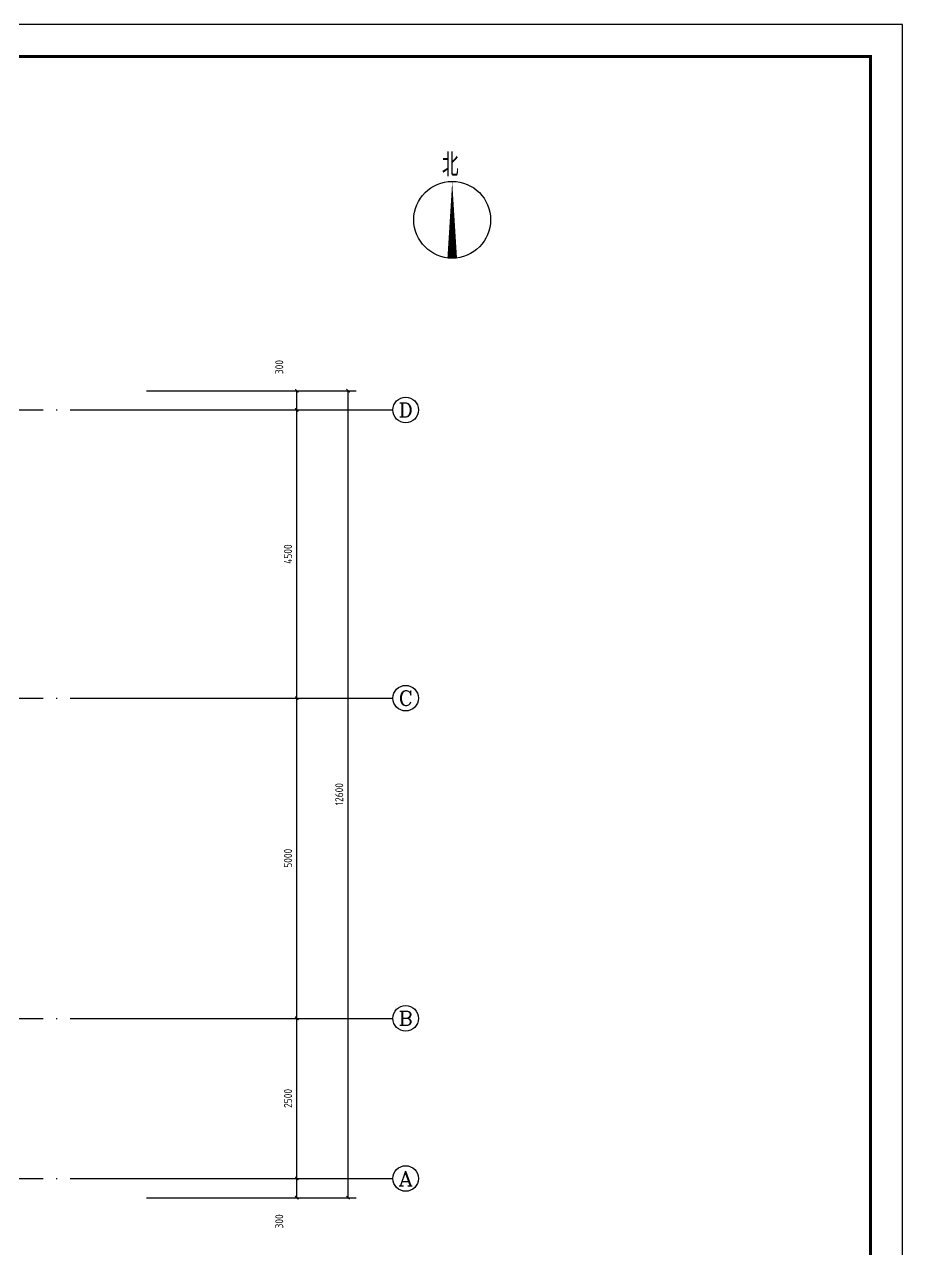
# Model space of a CAD drawing. Extents: x 5136380 to 5447195, y -425726 to -253846.
# Drawn here: x 5239054 to 5252766, y -390803 to -371675 of the extents above; entities that cross this region are included whole.
import ezdxf
from ezdxf.enums import TextEntityAlignment as Align

# ---------------------------------------------------------------- set-up
doc = ezdxf.new("R2010")
doc.units = 0
doc.header["$LTSCALE"] = 1000
doc.header["$MEASUREMENT"] = 0
doc.linetypes.add('DOTE', pattern=[2.42, 2, -0.2, 0.02, -0.2])
doc.layers.get('0').update_dxf_attribs({"linetype": 'CONTINUOUS'})
doc.layers.get('Defpoints').update_dxf_attribs({"linetype": 'CONTINUOUS'})
for name, color, linetype in [('AXIS', 3, 'CONTINUOUS'), ('AXIS_TEXT', 7, 'CONTINUOUS'), ('DIM_SYMB', 3, 'CONTINUOUS'), ('DOTE', 252, 'CONTINUOUS'), ('PUB_TEXT', 7, 'CONTINUOUS'), ('PUB_TITLE', 4, 'CONTINUOUS')]:
    doc.layers.add(name, color=color, linetype=linetype)
doc.styles.add('_TCH_AXIS', font='COMPLEX', dxfattribs={"bigfont": 'GBCBIG'})
doc.styles.add('_TCH_DIM', font='SIMPLEX', dxfattribs={"bigfont": 'GBCBIG'})
doc.styles.add('COMPLEX', font='COMPLEX')
doc.styles.add('sceie', font='sceie.shx', dxfattribs={"bigfont": 'sceic.shx'})
doc.dimstyles.new('副本 STANDARD', dxfattribs={"dimscale": 50, "dimtxt": 2.5, "dimasz": 1, "dimexe": 2.5, "dimexo": 3, "dimgap": 1.5, "dimtad": 1, "dimdec": 0, "dimzin": 0, "dimdsep": 46, "dimtxsty": 'sceie', "dimblk": 'ARCHTICK', "dimcen": 0.09, "dimadec": 0, "dimazin": 0, "dimtfac": 1, "dimtdec": 0, "dimtix": 1, "dimtmove": 2, "dimatfit": 3, "dimfxl": 0, "dimtolj": 1, "dimtzin": 0, "dimarcsym": 0})

# ---------------------------------------------------------------- blocks, each defined once
blk = doc.blocks.new('_ArchTick')
at = {"color": 0, "linetype": 'ByBlock', "const_width": 0.4}
blk.add_lwpolyline([(-0.5, -0.5), (0.5, 0.5)], dxfattribs=at)
blk = doc.blocks.new('*D140')
at = {"color": 0, "lineweight": -2, "transparency": 16777216}
for p, q in [((5240957, -389694), (5243432, -389694)), ((5243307, -389994), (5243307, -389694)), ((5240957, -389994), (5243432, -389994))]:
    blk.add_line(p, q, dxfattribs=at)
at = {"layer": 'Defpoints', "color": 0, "transparency": 16777216}
for p in [(5240807, -389694), (5243307, -389694), (5240807, -389994)]:
    blk.add_point(p, dxfattribs=at)
at = {"color": 0, "lineweight": -2, "transparency": 16777216, "xscale": 50, "yscale": 50, "zscale": 50}
for p, rotation in [((5243307, -389694), 90), ((5243307, -389994), 270)]:
    blk.add_blockref('_ArchTick', p, dxfattribs=dict(at, rotation=rotation))
at = {"color": 0, "transparency": 16777216, "insert": (5243032, -390364), "char_height": 125, "attachment_point": 5, "rotation": 90, "style": 'sceie'}
blk.add_mtext('\\A1;300', dxfattribs=at)
blk = doc.blocks.new('*D141')
at = {"color": 0, "lineweight": -2, "transparency": 16777216}
for p, q in [((5240957, -387194), (5243432, -387194)), ((5243307, -389694), (5243307, -387194)), ((5240957, -389694), (5243432, -389694))]:
    blk.add_line(p, q, dxfattribs=at)
at = {"layer": 'Defpoints', "color": 0, "transparency": 16777216}
for p in [(5240807, -387194), (5243307, -387194), (5240807, -389694)]:
    blk.add_point(p, dxfattribs=at)
at = {"color": 0, "lineweight": -2, "transparency": 16777216, "xscale": 50, "yscale": 50, "zscale": 50}
for p, rotation in [((5243307, -387194), 90), ((5243307, -389694), 270)]:
    blk.add_blockref('_ArchTick', p, dxfattribs=dict(at, rotation=rotation))
at = {"color": 0, "transparency": 16777216, "insert": (5243169, -388444), "char_height": 125, "attachment_point": 5, "rotation": 90, "style": 'sceie'}
blk.add_mtext('\\A1;2500', dxfattribs=at)
blk = doc.blocks.new('*D142')
at = {"color": 0, "lineweight": -2, "transparency": 16777216}
for p, q in [((5240957, -382194), (5243432, -382194)), ((5243307, -387194), (5243307, -382194)), ((5240957, -387194), (5243432, -387194))]:
    blk.add_line(p, q, dxfattribs=at)
at = {"layer": 'Defpoints', "color": 0, "transparency": 16777216}
for p in [(5240807, -382194), (5243307, -382194), (5240807, -387194)]:
    blk.add_point(p, dxfattribs=at)
at = {"color": 0, "lineweight": -2, "transparency": 16777216, "xscale": 50, "yscale": 50, "zscale": 50}
for p, rotation in [((5243307, -382194), 90), ((5243307, -387194), 270)]:
    blk.add_blockref('_ArchTick', p, dxfattribs=dict(at, rotation=rotation))
at = {"color": 0, "transparency": 16777216, "insert": (5243169, -384694), "char_height": 125, "attachment_point": 5, "rotation": 90, "style": 'sceie'}
blk.add_mtext('\\A1;5000', dxfattribs=at)
blk = doc.blocks.new('*D143')
at = {"color": 0, "lineweight": -2, "transparency": 16777216}
for p, q in [((5240957, -377694), (5243432, -377694)), ((5243307, -382194), (5243307, -377694)), ((5240957, -382194), (5243432, -382194))]:
    blk.add_line(p, q, dxfattribs=at)
at = {"layer": 'Defpoints', "color": 0, "transparency": 16777216}
for p in [(5240807, -377694), (5243307, -377694), (5240807, -382194)]:
    blk.add_point(p, dxfattribs=at)
at = {"color": 0, "lineweight": -2, "transparency": 16777216, "xscale": 50, "yscale": 50, "zscale": 50}
for p, rotation in [((5243307, -377694), 90), ((5243307, -382194), 270)]:
    blk.add_blockref('_ArchTick', p, dxfattribs=dict(at, rotation=rotation))
at = {"color": 0, "transparency": 16777216, "insert": (5243169, -379944), "char_height": 125, "attachment_point": 5, "rotation": 90, "style": 'sceie'}
blk.add_mtext('\\A1;4500', dxfattribs=at)
blk = doc.blocks.new('*D144')
at = {"color": 0, "lineweight": -2, "transparency": 16777216}
for p, q in [((5240957, -377394), (5243432, -377394)), ((5243307, -377694), (5243307, -377394)), ((5240957, -377694), (5243432, -377694))]:
    blk.add_line(p, q, dxfattribs=at)
at = {"layer": 'Defpoints', "color": 0, "transparency": 16777216}
for p in [(5240807, -377394), (5243307, -377394), (5240807, -377694)]:
    blk.add_point(p, dxfattribs=at)
at = {"color": 0, "lineweight": -2, "transparency": 16777216, "xscale": 50, "yscale": 50, "zscale": 50}
for p, rotation in [((5243307, -377394), 90), ((5243307, -377694), 270)]:
    blk.add_blockref('_ArchTick', p, dxfattribs=dict(at, rotation=rotation))
at = {"color": 0, "transparency": 16777216, "insert": (5243032, -377024), "char_height": 125, "attachment_point": 5, "rotation": 90, "style": 'sceie'}
blk.add_mtext('\\A1;300', dxfattribs=at)
blk = doc.blocks.new('*D145')
at = {"color": 0, "lineweight": -2, "transparency": 16777216}
for p, q in [((5240957, -377394), (5244232, -377394)), ((5244107, -389994), (5244107, -377394)), ((5240957, -389994), (5244232, -389994))]:
    blk.add_line(p, q, dxfattribs=at)
at = {"layer": 'Defpoints', "color": 0, "transparency": 16777216}
for p in [(5240807, -377394), (5244107, -377394), (5240807, -389994)]:
    blk.add_point(p, dxfattribs=at)
at = {"color": 0, "lineweight": -2, "transparency": 16777216, "xscale": 50, "yscale": 50, "zscale": 50}
for p, rotation in [((5244107, -377394), 90), ((5244107, -389994), 270)]:
    blk.add_blockref('_ArchTick', p, dxfattribs=dict(at, rotation=rotation))
at = {"color": 0, "transparency": 16777216, "insert": (5243969, -383694), "char_height": 125, "attachment_point": 5, "rotation": 90, "style": 'sceie'}
blk.add_mtext('\\A1;12600', dxfattribs=at)
blk = doc.blocks.new('_AXISO')
blk.add_circle((0, 0), 0.5)
at = {"layer": 'AXIS_TEXT', "style": 'COMPLEX', "width": 1.041667}
blk.add_attdef('A', text='', height=0.56, dxfattribs=at).set_placement((-0.25, -0.28), (0.25, -0.28), align=Align.FIT)

msp = doc.modelspace()

# ---------------------------------------------------------------- linework, layer by layer
at = {"layer": 'AXIS', "color": 0}
for p, q in [((5240806.7, -377694.3), (5244806.7, -377694.3)), ((5240806.7, -382194.3), (5244806.7, -382194.3)), ((5240806.7, -387194.3), (5244806.7, -387194.3)), ((5240806.7, -389694.3), (5244806.7, -389694.3))]:
    msp.add_line(p, q, dxfattribs=at)
at = {"layer": 'DIM_SYMB'}
msp.add_lwpolyline([(5245733.7, -375324.6, 150, 0, 0), (5245733.7, -374124.6, 0, 0, 0)], format="xyseb", dxfattribs=at)
msp.add_circle((5245733.7, -374724.6), 600, dxfattribs=at)
at = {"layer": 'DOTE', "linetype": 'DOTE'}
for p, q in [((5220406.7, -377694.3), (5240806.7, -377694.3)), ((5220406.7, -382194.3), (5240806.7, -382194.3)), ((5220406.7, -387194.3), (5240806.7, -387194.3)), ((5220406.7, -389694.3), (5240806.7, -389694.3))]:
    msp.add_line(p, q, dxfattribs=at)
at = {"layer": 'PUB_TITLE', "color": 4}
msp.add_lwpolyline([(5210715.7, -401375), (5252765.7, -401375), (5252765.7, -371675), (5210715.7, -371675)], close=True, dxfattribs=at)
at = {"layer": 'PUB_TITLE', "color": 4, "const_width": 50}
msp.add_lwpolyline([(5211965.7, -400875), (5252265.7, -400875), (5252265.7, -372175), (5211965.7, -372175)], close=True, dxfattribs=at)

# ---------------------------------------------------------------- block references
at = {"layer": 'AXIS', "color": 0}
ref = msp.add_blockref('_AXISO', (5245006.7, -377694.3), dxfattribs=dict(at, xscale=400, yscale=400, zscale=400))
ref.add_attrib('A', 'D', dxfattribs={"layer": 'AXIS_TEXT', "color": 0, "height": 226.3, "style": '_TCH_AXIS', "width": 1.235294}).set_placement((5244893.6, -377807.4), (5245119.9, -377807.4), align=Align.FIT)
ref = msp.add_blockref('_AXISO', (5245006.7, -382194.3), dxfattribs=dict(at, xscale=400, yscale=400, zscale=400))
ref.add_attrib('A', 'C', dxfattribs={"layer": 'AXIS_TEXT', "color": 0, "height": 226.3, "style": '_TCH_AXIS', "width": 1.4}).set_placement((5244893.6, -382307.4), (5245119.9, -382307.4), align=Align.FIT)
ref = msp.add_blockref('_AXISO', (5245006.7, -387194.3), dxfattribs=dict(at, xscale=400, yscale=400, zscale=400))
ref.add_attrib('A', 'B', dxfattribs={"layer": 'AXIS_TEXT', "color": 0, "height": 226.3, "style": '_TCH_AXIS', "width": 1.235294}).set_placement((5244893.6, -387307.4), (5245119.9, -387307.4), align=Align.FIT)
ref = msp.add_blockref('_AXISO', (5245006.7, -389694.3), dxfattribs=dict(at, xscale=400, yscale=400, zscale=400))
ref.add_attrib('A', 'A', dxfattribs={"layer": 'AXIS_TEXT', "color": 0, "height": 226.3, "style": '_TCH_AXIS', "width": 1.166667}).set_placement((5244893.6, -389807.4), (5245119.9, -389807.4), align=Align.FIT)

# ---------------------------------------------------------------- texts
at = {"layer": 'PUB_TEXT', "style": '_TCH_DIM'}
msp.add_text('北', height=361.7, dxfattribs=at).set_placement((5245573, -374047.7))

# ---------------------------------------------------------------- dimensions: what is measured, and where the dimension line sits
at = {"color": 0}
for base, p1, p2, picture, middle in [((5243306.7, -377394.3), (5240806.7, -377694.3), (5240806.7, -377394.3), '*D144', (5243031.7, -377024.3)), ((5243306.7, -389694.3), (5240806.7, -389994.3), (5240806.7, -389694.3), '*D140', (5243031.7, -390364.3))]:
    dim = msp.add_linear_dim(base=base, p1=p1, p2=p2, angle=90, dimstyle='副本 STANDARD', dxfattribs=at)
    dim.commit()
    dim.dimension.update_dxf_attribs({"geometry": picture, "text_midpoint": middle, "dimtype": 161})
for p1, p2, distance, picture, middle in [((5240806.7, -389994.3), (5240806.7, -377394.3), -3300, '*D145', (5243969.2, -383694.3)), ((5240806.7, -382194.3), (5240806.7, -377694.3), -2500, '*D143', (5243169.2, -379944.3)), ((5240806.7, -387194.3), (5240806.7, -382194.3), -2500, '*D142', (5243169.2, -384694.3)), ((5240806.7, -389694.3), (5240806.7, -387194.3), -2500, '*D141', (5243169.2, -388444.3))]:
    dim = msp.add_aligned_dim(p1=p1, p2=p2, distance=distance, dimstyle='副本 STANDARD', dxfattribs=at)
    dim.commit()
    dim.dimension.update_dxf_attribs({"geometry": picture, "text_midpoint": middle})

doc.saveas('drawing.dxf')
